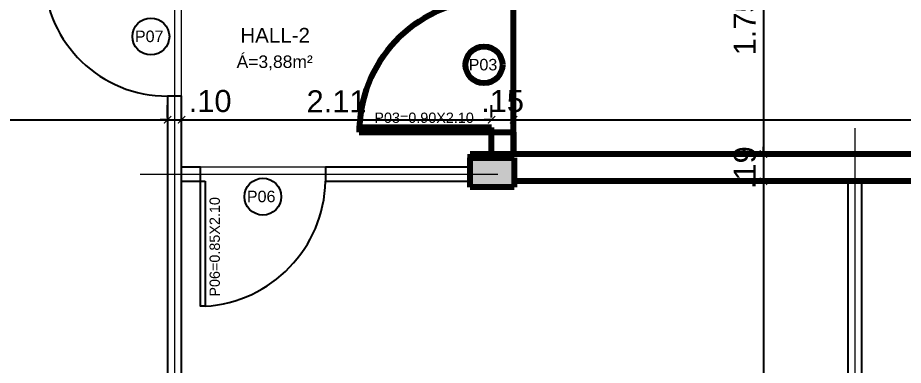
# Model space of a CAD drawing. Header units: metres. Extents: x -15851 to -15710, y 6781 to 6850.
# Drawn here: x -15745.17 to -15739.14, y 6831.43 to 6833.79 of the extents above; entities that cross this region are included whole.
import ezdxf

# ---------------------------------------------------------------- set-up
doc = ezdxf.new("R2010")
doc.units = ezdxf.units.M
doc.linetypes.add('ACAD_ISO06W100', pattern=[36, 24, -3, 0, -3, 0, -3, 0, -3])
for name, color, linetype in [('ARCO', 1, 'Continuous'), ('Divisórias de Gesso Acartonado', 42, 'Continuous'), ('ESQUADRIAS', 2, 'Continuous'), ('Texto Esquadrias', 7, 'Continuous')]:
    doc.layers.add(name, color=color, linetype=linetype)
for name, color, linetype, lineweight in [('BANCADA', 152, 'Continuous', 30), ('cota', 18, 'Continuous', 9), ('Eixo', 1, 'ACAD_ISO06W100', 0), ('parede', 8, 'Continuous', 80), ('PISO', 8, 'Continuous', 13)]:
    doc.layers.add(name, color=color, linetype=linetype, lineweight=lineweight)
doc.styles.add('AMBI', font='arial.ttf')
doc.styles.add('arial', font='arial.ttf')
doc.dimstyles.new('1-50', dxfattribs={"dimtxt": 0.15, "dimasz": 0.05, "dimexe": 0.1, "dimexo": 0.15, "dimgap": 0.05, "dimtad": 1, "dimzin": 4, "dimdsep": 46, "dimtxsty": 'arial', "dimblk": 'ARCHTICK', "dimcen": 0, "dimdle": 0.08, "dimclrd": 256, "dimclre": 256, "dimclrt": 256, "dimadec": 1, "dimazin": 0, "dimtfac": 1, "dimtix": 1, "dimtmove": 0, "dimatfit": 0, "dimldrblk": 'ARCHTICK', "dimfxl": 1, "dimtolj": 1, "dimarcsym": 0})

# ---------------------------------------------------------------- blocks, each defined once
blk = doc.blocks.new('_ArchTick')
at = {"color": 0, "linetype": 'ByBlock', "const_width": 0.15}
blk.add_lwpolyline([(-0.5, -0.5), (0.5, 0.5)], dxfattribs=at)
blk = doc.blocks.new('*D229')
at = {"layer": 'cota', "lineweight": -2, "transparency": 16777216}
for p, q in [((-15749.0311, 6833.1118), (-15749.0311, 6833.1972)), ((-15744.1511, 6833.1118), (-15744.1511, 6833.1972)), ((-15749.1111, 6833.0972), (-15744.0711, 6833.0972))]:
    blk.add_line(p, q, dxfattribs=at)
at = {"layer": 'Defpoints', "color": 0, "transparency": 16777216}
for p in [(-15744.1511, 6833.0972), (-15749.0311, 6832.9618), (-15744.1511, 6832.9618)]:
    blk.add_point(p, dxfattribs=at)
at = {"layer": 'cota', "lineweight": -2, "transparency": 16777216, "xscale": 0.05, "yscale": 0.05, "zscale": 0.05, "rotation": 180}
blk.add_blockref('_ArchTick', (-15749.0311, 6833.0972), dxfattribs=at)
at = {"layer": 'cota', "lineweight": -2, "transparency": 16777216, "xscale": 0.05, "yscale": 0.05, "zscale": 0.05}
blk.add_blockref('_ArchTick', (-15744.1511, 6833.0972), dxfattribs=at)
at = {"layer": 'cota', "transparency": 16777216, "insert": (-15746.5911, 6833.2238), "char_height": 0.15, "attachment_point": 5, "style": 'arial'}
blk.add_mtext('\\A1;4.88', dxfattribs=at)
blk = doc.blocks.new('*D230')
at = {"layer": 'cota', "lineweight": -2, "transparency": 16777216}
for p, q in [((-15744.1511, 6833.1118), (-15744.1511, 6833.1972)), ((-15744.0561, 6833.1118), (-15744.0561, 6833.1972)), ((-15744.1511, 6833.0972), (-15744.2011, 6833.0972)), ((-15744.1511, 6833.0972), (-15744.0561, 6833.0972)), ((-15744.0561, 6833.0972), (-15744.0061, 6833.0972))]:
    blk.add_line(p, q, dxfattribs=at)
at = {"layer": 'Defpoints', "color": 0, "transparency": 16777216}
for p in [(-15744.0561, 6833.0972), (-15744.1511, 6832.9618), (-15744.0561, 6832.9618)]:
    blk.add_point(p, dxfattribs=at)
at = {"layer": 'cota', "lineweight": -2, "transparency": 16777216, "xscale": 0.05, "yscale": 0.05, "zscale": 0.05}
blk.add_blockref('_ArchTick', (-15744.1511, 6833.0972), dxfattribs=at)
at = {"layer": 'cota', "lineweight": -2, "transparency": 16777216, "xscale": 0.05, "yscale": 0.05, "zscale": 0.05, "rotation": 180}
blk.add_blockref('_ArchTick', (-15744.0561, 6833.0972), dxfattribs=at)
at = {"layer": 'cota', "transparency": 16777216, "insert": (-15743.8613, 6833.2238), "char_height": 0.15, "attachment_point": 5, "style": 'arial'}
blk.add_mtext('\\A1;.10', dxfattribs=at)
blk = doc.blocks.new('*D231')
at = {"layer": 'cota', "lineweight": -2, "transparency": 16777216}
for p, q in [((-15744.0561, 6833.1118), (-15744.0561, 6833.1972)), ((-15741.9461, 6833.1118), (-15741.9461, 6833.1972)), ((-15744.1361, 6833.0972), (-15741.8661, 6833.0972))]:
    blk.add_line(p, q, dxfattribs=at)
at = {"layer": 'Defpoints', "color": 0, "transparency": 16777216}
for p in [(-15741.9461, 6833.0972), (-15744.0561, 6832.9618), (-15741.9461, 6832.9618)]:
    blk.add_point(p, dxfattribs=at)
at = {"layer": 'cota', "lineweight": -2, "transparency": 16777216, "xscale": 0.05, "yscale": 0.05, "zscale": 0.05, "rotation": 180}
blk.add_blockref('_ArchTick', (-15744.0561, 6833.0972), dxfattribs=at)
at = {"layer": 'cota', "lineweight": -2, "transparency": 16777216, "xscale": 0.05, "yscale": 0.05, "zscale": 0.05}
blk.add_blockref('_ArchTick', (-15741.9461, 6833.0972), dxfattribs=at)
at = {"layer": 'cota', "transparency": 16777216, "insert": (-15743.0011, 6833.2225), "char_height": 0.15, "attachment_point": 5, "style": 'arial'}
blk.add_mtext('\\A1;2.11', dxfattribs=at)
blk = doc.blocks.new('*D232')
at = {"layer": 'cota', "lineweight": -2, "transparency": 16777216}
for p, q in [((-15741.9461, 6833.1118), (-15741.9461, 6833.1972)), ((-15741.7961, 6833.1118), (-15741.7961, 6833.1972)), ((-15741.9461, 6833.0972), (-15741.9961, 6833.0972)), ((-15741.9461, 6833.0972), (-15741.7961, 6833.0972)), ((-15741.7961, 6833.0972), (-15741.7461, 6833.0972))]:
    blk.add_line(p, q, dxfattribs=at)
at = {"layer": 'Defpoints', "color": 0, "transparency": 16777216}
for p in [(-15741.7961, 6833.0972), (-15741.9461, 6832.9618), (-15741.7961, 6832.9618)]:
    blk.add_point(p, dxfattribs=at)
at = {"layer": 'cota', "lineweight": -2, "transparency": 16777216, "xscale": 0.05, "yscale": 0.05, "zscale": 0.05}
blk.add_blockref('_ArchTick', (-15741.9461, 6833.0972), dxfattribs=at)
at = {"layer": 'cota', "lineweight": -2, "transparency": 16777216, "xscale": 0.05, "yscale": 0.05, "zscale": 0.05, "rotation": 180}
blk.add_blockref('_ArchTick', (-15741.7961, 6833.0972), dxfattribs=at)
at = {"layer": 'cota', "transparency": 16777216, "insert": (-15741.8711, 6833.2238), "char_height": 0.15, "attachment_point": 5, "style": 'arial'}
blk.add_mtext('\\A1;.15', dxfattribs=at)
blk = doc.blocks.new('*D233')
at = {"layer": 'cota', "lineweight": -2, "transparency": 16777216}
for p, q in [((-15741.7961, 6833.1118), (-15741.7961, 6833.1972)), ((-15732.3761, 6833.1037), (-15732.3761, 6833.1972)), ((-15741.8761, 6833.0972), (-15732.2961, 6833.0972))]:
    blk.add_line(p, q, dxfattribs=at)
at = {"layer": 'Defpoints', "color": 0, "transparency": 16777216}
for p in [(-15732.3761, 6833.0972), (-15741.7961, 6832.9618), (-15732.3761, 6832.9537)]:
    blk.add_point(p, dxfattribs=at)
at = {"layer": 'cota', "lineweight": -2, "transparency": 16777216, "xscale": 0.05, "yscale": 0.05, "zscale": 0.05, "rotation": 180}
blk.add_blockref('_ArchTick', (-15741.7961, 6833.0972), dxfattribs=at)
at = {"layer": 'cota', "lineweight": -2, "transparency": 16777216, "xscale": 0.05, "yscale": 0.05, "zscale": 0.05}
blk.add_blockref('_ArchTick', (-15732.3761, 6833.0972), dxfattribs=at)
at = {"layer": 'cota', "transparency": 16777216, "insert": (-15737.0861, 6833.2238), "char_height": 0.15, "attachment_point": 5, "style": 'arial'}
blk.add_mtext('\\A1;9.42', dxfattribs=at)
blk = doc.blocks.new('*D239')
at = {"layer": 'cota', "lineweight": -2, "transparency": 16777216}
for p, q in [((-15740.095, 6834.6937), (-15740.095, 6832.7837)), ((-15740.0878, 6834.6137), (-15740.195, 6834.6137)), ((-15740.0878, 6832.8637), (-15740.195, 6832.8637))]:
    blk.add_line(p, q, dxfattribs=at)
at = {"layer": 'Defpoints', "color": 0, "transparency": 16777216}
for p in [(-15739.9378, 6834.6137), (-15740.095, 6832.8637), (-15739.9378, 6832.8637)]:
    blk.add_point(p, dxfattribs=at)
at = {"layer": 'cota', "lineweight": -2, "transparency": 16777216, "xscale": 0.05, "yscale": 0.05, "zscale": 0.05}
for p, rotation in [((-15740.095, 6834.6137), 90), ((-15740.095, 6832.8637), 270)]:
    blk.add_blockref('_ArchTick', p, dxfattribs=dict(at, rotation=rotation))
at = {"layer": 'cota', "transparency": 16777216, "insert": (-15740.2216, 6833.7387), "char_height": 0.15, "attachment_point": 5, "rotation": 90, "style": 'arial'}
blk.add_mtext('\\A1;1.75', dxfattribs=at)
blk = doc.blocks.new('*D240')
at = {"layer": 'cota', "lineweight": -2, "transparency": 16777216}
for p, q in [((-15740.095, 6832.8637), (-15740.095, 6832.9137)), ((-15740.0878, 6832.8637), (-15740.195, 6832.8637)), ((-15740.095, 6832.8637), (-15740.095, 6832.6787)), ((-15740.0878, 6832.6787), (-15740.195, 6832.6787)), ((-15740.095, 6832.6787), (-15740.095, 6832.6287))]:
    blk.add_line(p, q, dxfattribs=at)
at = {"layer": 'Defpoints', "color": 0, "transparency": 16777216}
for p in [(-15739.9378, 6832.8637), (-15740.095, 6832.6787), (-15739.9378, 6832.6787)]:
    blk.add_point(p, dxfattribs=at)
at = {"layer": 'cota', "lineweight": -2, "transparency": 16777216, "xscale": 0.05, "yscale": 0.05, "zscale": 0.05}
for p, rotation in [((-15740.095, 6832.8637), 270), ((-15740.095, 6832.6787), 90)]:
    blk.add_blockref('_ArchTick', p, dxfattribs=dict(at, rotation=rotation))
at = {"layer": 'cota', "transparency": 16777216, "insert": (-15740.2216, 6832.7712), "char_height": 0.15, "attachment_point": 5, "rotation": 90, "style": 'arial'}
blk.add_mtext('\\A1;.19', dxfattribs=at)
blk = doc.blocks.new('*D241')
at = {"layer": 'cota', "lineweight": -2, "transparency": 16777216}
for p, q in [((-15740.095, 6832.7587), (-15740.095, 6823.9537)), ((-15740.0878, 6832.6787), (-15740.195, 6832.6787)), ((-15740.0878, 6824.0337), (-15740.195, 6824.0337))]:
    blk.add_line(p, q, dxfattribs=at)
at = {"layer": 'Defpoints', "color": 0, "transparency": 16777216}
for p in [(-15739.9378, 6832.6787), (-15740.095, 6824.0337), (-15739.9378, 6824.0337)]:
    blk.add_point(p, dxfattribs=at)
at = {"layer": 'cota', "lineweight": -2, "transparency": 16777216, "xscale": 0.05, "yscale": 0.05, "zscale": 0.05}
for p, rotation in [((-15740.095, 6832.6787), 90), ((-15740.095, 6824.0337), 270)]:
    blk.add_blockref('_ArchTick', p, dxfattribs=dict(at, rotation=rotation))
at = {"layer": 'cota', "transparency": 16777216, "insert": (-15740.2216, 6828.3562), "char_height": 0.15, "attachment_point": 5, "rotation": 90, "style": 'arial'}
blk.add_mtext('\\A1;8.65', dxfattribs=at)
blk = doc.blocks.new('flksdf')
at = {"layer": 'parede'}
h = blk.add_hatch(color=256, dxfattribs=at)
h.paths.add_polyline_path([(-15678.4175, 6819.4387), (-15678.7175, 6819.4387), (-15678.7175, 6819.2387), (-15678.4175, 6819.2387)])
h.paths.add_polyline_path([(-15683.0475, 6819.4387), (-15683.3475, 6819.4387), (-15683.3475, 6819.2387), (-15683.0475, 6819.2387)])
h.paths.add_polyline_path([(-15685.7375, 6819.4387), (-15686.0375, 6819.4387), (-15686.0375, 6819.2387), (-15685.7375, 6819.2387)])
h.paths.add_polyline_path([(-15687.8275, 6822.4887), (-15688.1275, 6822.4887), (-15688.1275, 6821.9887), (-15687.8275, 6821.9887)])
h.paths.add_polyline_path([(-15692.6075, 6822.4887), (-15692.9075, 6822.4887), (-15692.9075, 6821.9887), (-15692.6075, 6821.9887)])
h.paths.add_polyline_path([(-15697.3875, 6822.4887), (-15697.6875, 6822.4887), (-15697.6875, 6821.9887), (-15697.3875, 6821.9887)])
h.paths.add_polyline_path([(-15697.3875, 6828.5887), (-15697.6875, 6828.5887), (-15697.6875, 6828.0887), (-15697.3875, 6828.0887)])
h.paths.add_polyline_path([(-15692.6075, 6828.5887), (-15692.9075, 6828.5887), (-15692.9075, 6828.0887), (-15692.6075, 6828.0887)])
h.paths.add_polyline_path([(-15687.8275, 6828.5887), (-15688.1275, 6828.5887), (-15688.1275, 6828.0887), (-15687.8275, 6828.0887)])
h.paths.add_polyline_path([(-15683.0475, 6828.5887), (-15683.3475, 6828.5887), (-15683.3475, 6828.0887), (-15683.0475, 6828.0887)])
h.paths.add_polyline_path([(-15678.2675, 6828.5887), (-15678.5675, 6828.5887), (-15678.5675, 6828.0887), (-15678.2675, 6828.0887)])
h.paths.add_polyline_path([(-15678.2675, 6822.4887), (-15678.5675, 6822.4887), (-15678.5675, 6821.9887), (-15678.2675, 6821.9887)])
h.paths.add_polyline_path([(-15673.4875, 6822.4887), (-15673.7875, 6822.4887), (-15673.7875, 6821.9887), (-15673.4875, 6821.9887)])
h.paths.add_polyline_path([(-15673.4875, 6828.5887), (-15673.7875, 6828.5887), (-15673.7875, 6828.0887), (-15673.4875, 6828.0887)])
h.paths.add_polyline_path([(-15673.4875, 6834.8187), (-15673.7875, 6834.8187), (-15673.7875, 6834.3187), (-15673.4875, 6834.3187)])
h.paths.add_polyline_path([(-15678.2675, 6834.8187), (-15678.5675, 6834.8187), (-15678.5675, 6834.3187), (-15678.2675, 6834.3187)])
h.paths.add_polyline_path([(-15680.5975, 6832.8387), (-15680.8975, 6832.8387), (-15680.8975, 6832.6387), (-15680.5975, 6832.6387)])
h.paths.add_polyline_path([(-15683.1625, 6834.8187), (-15683.4625, 6834.8187), (-15683.4625, 6834.3187), (-15683.1625, 6834.3187)])
h.paths.add_polyline_path([(-15687.6325, 6834.8187), (-15687.9325, 6834.8187), (-15687.9325, 6834.3187), (-15687.6325, 6834.3187)])
h.paths.add_polyline_path([(-15685.4375, 6832.8387), (-15685.7375, 6832.8387), (-15685.7375, 6832.6387), (-15685.4375, 6832.6387)])
h.paths.add_polyline_path([(-15690.2775, 6832.8387), (-15690.5775, 6832.8387), (-15690.5775, 6832.6387), (-15690.2775, 6832.6387)])
h.paths.add_polyline_path([(-15692.6075, 6834.8187), (-15692.9075, 6834.8187), (-15692.9075, 6834.3187), (-15692.6075, 6834.3187)])
h.paths.add_polyline_path([(-15697.3875, 6834.8187), (-15697.6875, 6834.8187), (-15697.6875, 6834.3187), (-15697.3875, 6834.3187)])
h.paths.add_polyline_path([(-15692.2575, 6838.2687), (-15692.6575, 6838.2687), (-15692.6575, 6838.0687), (-15692.2575, 6838.0687)])
h.paths.add_polyline_path([(-15687.7775, 6838.2687), (-15688.1775, 6838.2687), (-15688.1775, 6838.0687), (-15687.7775, 6838.0687)])
h.paths.add_polyline_path([(-15682.9975, 6838.2687), (-15683.3975, 6838.2687), (-15683.3975, 6838.0687), (-15682.9975, 6838.0687)])
h.paths.add_polyline_path([(-15678.5275, 6838.2687), (-15678.9275, 6838.2687), (-15678.9275, 6838.0687), (-15678.5275, 6838.0687)])
for p, q in [((-15690.2825, 6832.8637), (-15690.2825, 6834.6137)), ((-15690.2825, 6833.0137), (-15690.2825, 6833.9137)), ((-15690.4325, 6833.0437), (-15691.3325, 6833.0437)), ((-15691.3325, 6833.0437), (-15691.3325, 6833.0137)), ((-15690.4325, 6833.0137), (-15690.4325, 6833.0437)), ((-15691.3325, 6833.0137), (-15690.4325, 6833.0137)), ((-15690.4325, 6832.8637), (-15690.4325, 6833.0137)), ((-15690.4325, 6833.0137), (-15690.2825, 6833.0137)), ((-15690.2825, 6833.0137), (-15690.2825, 6832.8637)), ((-15680.8625, 6832.8637), (-15690.5775, 6832.8637)), ((-15690.5775, 6832.8637), (-15690.5775, 6832.8387)), ((-15690.5775, 6832.8387), (-15690.2775, 6832.8387)), ((-15690.5775, 6832.6387), (-15690.5775, 6832.8387)), ((-15690.2775, 6832.8387), (-15690.2775, 6832.6387)), ((-15685.7375, 6832.6787), (-15690.2775, 6832.6787)), ((-15690.2775, 6832.6387), (-15690.5775, 6832.6387))]:
    blk.add_line(p, q, dxfattribs=at)
blk.add_circle((-15690.4839, 6833.4712), 0.1254, dxfattribs=at)
blk.add_arc((-15690.4321, 6833.0128), 0.9009, 90.02384, 178.03411, dxfattribs=at)
at = {"layer": 'parede', "style": 'AMBI'}
for s, height, p in [('HALL-2', 0.1, (-15692.1423, 6833.622)), ('Á=3,88m²', 0.085, (-15692.1676, 6833.4496)), ('P03', 0.07833, (-15690.588, 6833.433))]:
    blk.add_text(s, height=height, dxfattribs=at).set_placement(p)
blk.add_text('P03=0.90X2.10', height=0.07, rotation=360, dxfattribs=at).set_placement((-15691.23, 6833.0759))

msp = doc.modelspace()

# ---------------------------------------------------------------- linework, layer by layer
at = {"layer": 'ARCO'}
for centre, radius, start, end in [((-15744.1555, 6834.0947), 0.836, 181.78315, 270.3001), ((-15743.9485, 6832.6998), 0.8727, 273.44615, 358.61216)]:
    msp.add_arc(centre, radius, start, end, dxfattribs=at)
at = {"layer": 'Divisórias de Gesso Acartonado'}
for points in [[(-15744.1511, 6828.0887), (-15744.1511, 6823.6687), (-15744.0561, 6823.6687), (-15744.0561, 6833.2587), (-15744.1511, 6833.2587), (-15744.1511, 6828.5887)], [(-15744.0561, 6832.6787), (-15743.9261, 6832.6787), (-15743.9261, 6832.7737), (-15744.0561, 6832.7737)], [(-15742.0911, 6832.7737), (-15743.0761, 6832.7737), (-15743.0761, 6832.6787), (-15742.0911, 6832.6787)], [(-15739.5211, 6832.6787), (-15739.5211, 6828.5887)], [(-15739.4261, 6828.5887), (-15739.4261, 6832.6787)]]:
    msp.add_lwpolyline(points, dxfattribs=at)
at = {"layer": 'Eixo', "ltscale": 0.2}
for p, q in [((-15744.1036, 6834.7476), (-15744.1036, 6822.3775)), ((-15739.4736, 6833.0404), (-15739.4736, 6822.3775)), ((-15744.3368, 6832.7262), (-15741.9043, 6832.7262))]:
    msp.add_line(p, q, dxfattribs=at)
at = {"layer": 'ESQUADRIAS'}
msp.add_lwpolyline([(-15743.8961, 6832.6787), (-15743.8961, 6831.8287), (-15743.9261, 6831.8287), (-15743.9261, 6832.6787)], close=True, dxfattribs=at)
at = {"layer": 'PISO'}
for p, q in [((-15744.0561, 6833.2587), (-15744.0561, 6834.0987)), ((-15743.0761, 6832.7737), (-15743.9261, 6832.7737))]:
    msp.add_line(p, q, dxfattribs=at)
at = {"layer": 'Texto Esquadrias'}
for centre in [(-15744.2643, 6833.6633), (-15743.5024, 6832.5741)]:
    msp.add_circle(centre, 0.1254, dxfattribs=at)

# ---------------------------------------------------------------- block references
at = {"layer": 'BANCADA'}
msp.add_blockref('flksdf', (-51.5136, 0), dxfattribs=at)

# ---------------------------------------------------------------- texts
at = {"layer": 'Texto Esquadrias', "char_height": 0.07833, "width": 1.166286, "attachment_point": 3, "style": 'AMBI'}
for s, insert in [('P07', (-15744.1787, 6833.7038)), ('P06', (-15743.4168, 6832.6146))]:
    msp.add_mtext(s, dxfattribs=dict(at, insert=insert))
at = {"layer": 'Texto Esquadrias', "insert": (-15743.8652, 6832.5712), "char_height": 0.07, "width": 0.697014, "attachment_point": 3, "rotation": 90, "style": 'AMBI'}
msp.add_mtext('P06=0.85X2.10', dxfattribs=at)

# ---------------------------------------------------------------- dimensions: what is measured, and where the dimension line sits
at = {"layer": 'cota'}
for base, p1, p2, picture, middle in [((-15740.095, 6832.8637), (-15739.9378, 6834.6137), (-15739.9378, 6832.8637), '*D239', (-15740.2216, 6833.7387)), ((-15740.0950210016, 6832.6786738358), (-15739.9377808893, 6832.8636738358), (-15739.9377808893, 6832.6786738358), '*D240', (-15740.2216069497, 6832.7711738358)), ((-15740.0950210016, 6824.0336738358), (-15739.9377808893, 6832.6786738358), (-15739.9377808893, 6824.0336738358), '*D241', (-15740.2216069498, 6828.3561738358))]:
    dim = msp.add_linear_dim(base=base, p1=p1, p2=p2, angle=90, dimstyle='1-50', override={"dimtmove": 1}, dxfattribs=at)
    dim.commit()
    dim.dimension.update_dxf_attribs({"geometry": picture, "text_midpoint": middle})
for base, p1, p2, picture, middle in [((-15744.1511, 6833.0972), (-15749.0311, 6832.9618), (-15744.1511, 6832.9618), '*D229', (-15746.5911, 6833.2238)), ((-15741.9461, 6833.0972), (-15744.0561, 6832.9618), (-15741.9461, 6832.9618), '*D231', (-15743.0011, 6833.2225)), ((-15741.7961, 6833.0972), (-15741.9461, 6832.9618), (-15741.7961, 6832.9618), '*D232', (-15741.8711, 6833.2238)), ((-15732.3761, 6833.0972), (-15741.7961, 6832.9618), (-15732.3761, 6832.9537), '*D233', (-15737.0861, 6833.2238))]:
    dim = msp.add_linear_dim(base=base, p1=p1, p2=p2, dimstyle='1-50', override={"dimtmove": 1}, dxfattribs=at)
    dim.commit()
    dim.dimension.update_dxf_attribs({"geometry": picture, "text_midpoint": middle})
dim = msp.add_linear_dim(base=(-15744.056088308, 6833.0972310672), p1=(-15744.151088308, 6832.9617562265), p2=(-15744.056088308, 6832.9617562265), dimstyle='1-50', override={"dimtmove": 1}, dxfattribs=at)
dim.commit()
dim.dimension.update_dxf_attribs({"geometry": '*D230', "text_midpoint": (-15743.8613367531, 6833.0972310672), "dimtype": 160})

doc.saveas('drawing.dxf')
